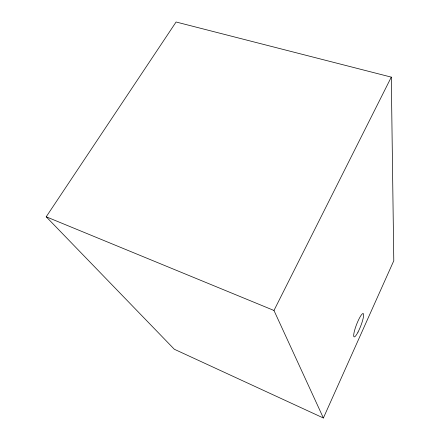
<?xml version="1.0" encoding="UTF-8"?>
<svg xmlns="http://www.w3.org/2000/svg" width="440" height="440" viewBox="0 0 440 440"><rect width="100%" height="100%" fill="white"/><g stroke="black" fill="none" stroke-linecap="round" stroke-linejoin="round"><path stroke-width="0.66" d="M323.384 418L393.789 260.739L391.292 77.132L176.088 22L46.211 216.788L174.312 349.245L323.384 418L273.971 310.47L46.211 216.788M273.971 310.47L391.292 77.132M358.012 332.09A12.518 2.217 -68.8 0 0 363.253 313.583A12.518 2.217 -68.8 0 0 354.712 329.989A12.518 2.217 -68.8 0 0 358.012 332.09"/></g></svg>
